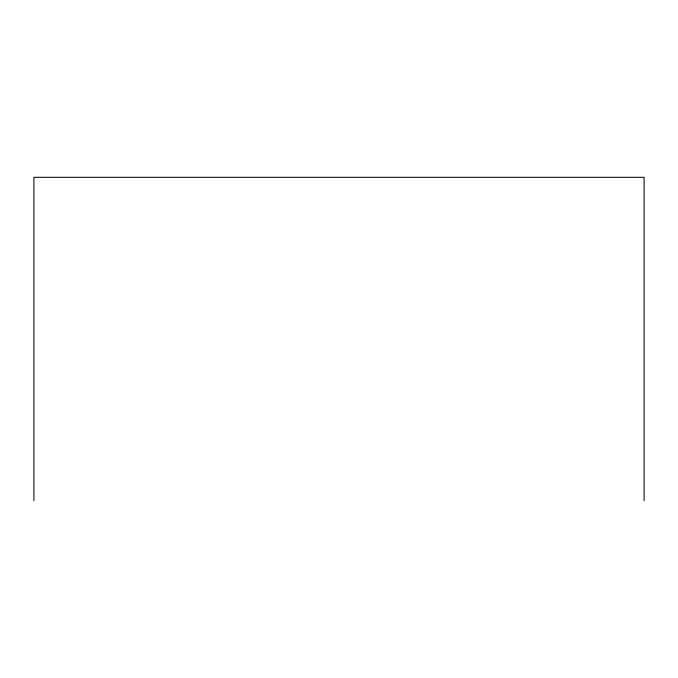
<?xml version="1.0" encoding="UTF-8"?>
<svg xmlns="http://www.w3.org/2000/svg" width="678" height="678" viewBox="0 0 678 678"><rect width="100%" height="100%" fill="white"/><g stroke="black" fill="none" stroke-linecap="round" stroke-linejoin="round"><path stroke-width="1.02" d="M644.1 500.686L644.1 177.314L33.9 177.314L33.9 500.686"/></g></svg>
